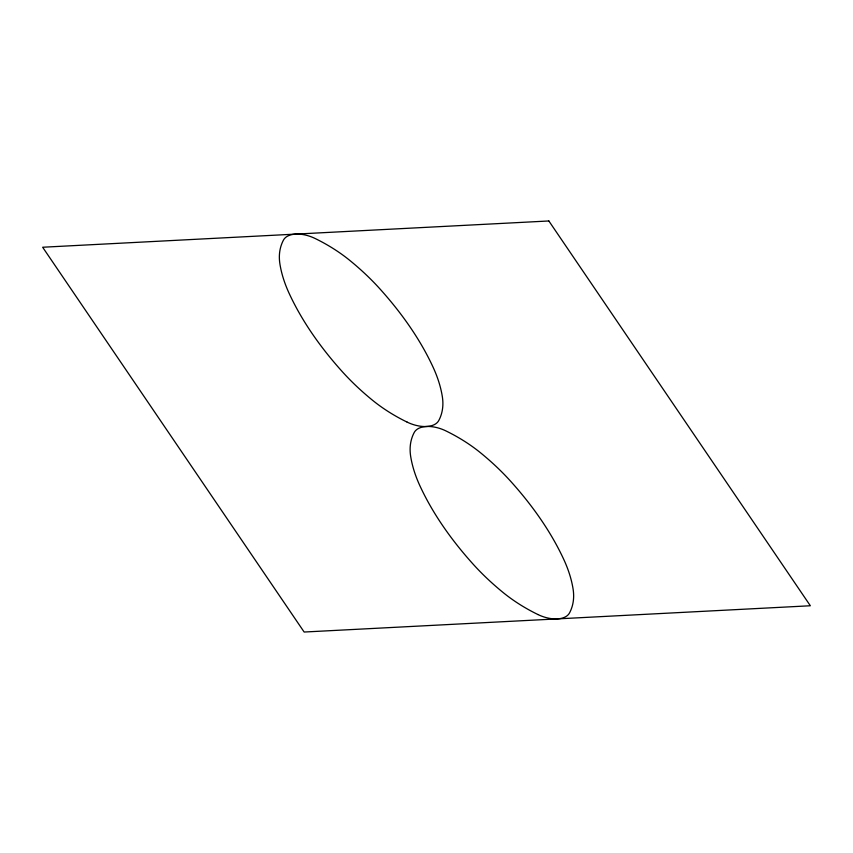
<?xml version="1.0" encoding="UTF-8"?>
<svg xmlns="http://www.w3.org/2000/svg" width="853" height="853" viewBox="0 0 853 853"><rect width="100%" height="100%" fill="white"/><g stroke="black" fill="none" stroke-linecap="round" stroke-linejoin="round"><path stroke-width="1.28" d="M548.852 220.97L42.65 247.242L304.148 632.03L810.35 605.758L548.852 220.97M537.902 614.523A25.793 14.426 22.4 0 0 569.548 612.88A111.327 62.258 22.4 0 0 573.067 588.901A219.925 122.981 22.4 0 0 563.844 559.6A383.445 214.423 22.4 0 0 510.489 481.092A219.925 122.981 22.4 0 0 480.612 452.858A111.327 62.258 22.4 0 0 445.842 430.872A25.793 14.426 22.4 0 0 414.206 432.514A111.327 62.258 22.4 0 0 410.688 456.494A219.925 122.981 22.4 0 0 419.911 485.794A383.445 214.423 22.4 0 0 473.255 564.302A219.925 122.981 22.4 0 0 503.142 592.536A111.327 62.258 22.4 0 0 537.902 614.523M407.158 422.128A25.793 14.426 22.4 0 0 438.794 420.486A111.327 62.258 22.4 0 0 442.312 396.506A219.925 122.981 22.4 0 0 433.089 367.206A383.445 214.423 22.4 0 0 379.745 288.698A219.925 122.981 22.4 0 0 349.858 260.464A111.327 62.258 22.4 0 0 315.098 238.477A25.793 14.426 22.4 0 0 283.452 240.119A111.327 62.258 22.4 0 0 279.933 264.099A219.925 122.981 22.4 0 0 289.156 293.4A383.445 214.423 22.4 0 0 342.511 371.908A219.925 122.981 22.4 0 0 372.388 400.142A111.327 62.258 22.4 0 0 407.158 422.128"/></g></svg>
